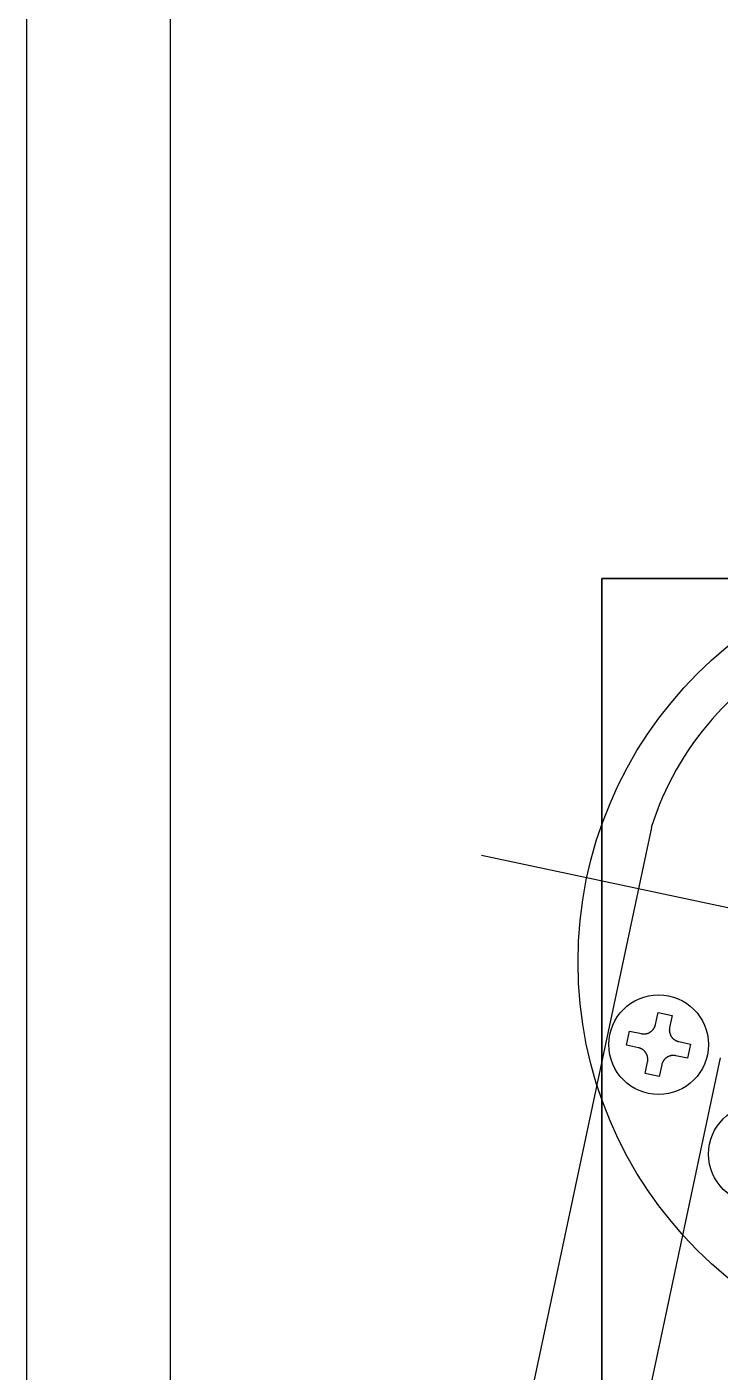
# Model space of a CAD drawing. Extents: x -668440 to 1010955, y -1678500 to 210463.
# Drawn here: x -485371 to -484647, y -999750 to -998348 of the extents above; entities that cross this region are included whole.
import ezdxf

# ---------------------------------------------------------------- set-up
doc = ezdxf.new("R2010")
doc.units = 0
doc.header["$MEASUREMENT"] = 0
doc.layers.get('0').update_dxf_attribs({"color": 3, "linetype": 'CONTINUOUS'})
for name, color, linetype in [('C400-N19-6M22_d', 7, 'CONTINUOUS'), ('COL_H-300x300x10x15x13', 7, 'CONTINUOUS'), ('cwr_d', 7, 'CONTINUOUS'), ('注記', 3, 'CONTINUOUS')]:
    doc.layers.add(name, color=color, linetype=linetype)

# ---------------------------------------------------------------- blocks, each defined once
blk = doc.blocks.new('tc02')
at = {"layer": '注記', "color": 4, "linetype": 'Continuous'}
for p, q in [((-18639.46, 32787.62), (-18639.46, 32677.62)), ((-18634.77, 32768.87), (-18633.27, 32768.87)), ((-18634.77, 32767.62), (-18634.77, 32768.87)), ((-18633.27, 32768.87), (-18633.27, 32767.62)), ((-18635.3, 32766.59), (-18635.28, 32766.61)), ((-18635.28, 32766.61), (-18635.25, 32766.63)), ((-18635.25, 32766.63), (-18635.23, 32766.65)), ((-18635.23, 32766.65), (-18635.21, 32766.67)), ((-18635.21, 32766.67), (-18635.18, 32766.69)), ((-18635.18, 32766.69), (-18635.16, 32766.71)), ((-18635.16, 32766.71), (-18635.14, 32766.73)), ((-18635.14, 32766.73), (-18635.12, 32766.75)), ((-18635.12, 32766.75), (-18635.1, 32766.78)), ((-18635.1, 32766.78), (-18635.08, 32766.8)), ((-18635.08, 32766.8), (-18635.06, 32766.82)), ((-18635.06, 32766.82), (-18635.04, 32766.85)), ((-18635.04, 32766.85), (-18635.02, 32766.87)), ((-18635.02, 32766.87), (-18635, 32766.9)), ((-18635, 32766.9), (-18634.98, 32766.92)), ((-18634.98, 32766.92), (-18634.97, 32766.95)), ((-18634.97, 32766.95), (-18634.95, 32766.97)), ((-18634.95, 32766.97), (-18634.93, 32767)), ((-18634.93, 32767), (-18634.92, 32767.03)), ((-18634.92, 32767.03), (-18634.91, 32767.05)), ((-18634.91, 32767.05), (-18634.89, 32767.08)), ((-18634.89, 32767.08), (-18634.88, 32767.11)), ((-18634.88, 32767.11), (-18634.87, 32767.14)), ((-18634.87, 32767.14), (-18634.86, 32767.17)), ((-18634.86, 32767.17), (-18634.84, 32767.2)), ((-18634.84, 32767.2), (-18634.83, 32767.22)), ((-18634.83, 32767.25), (-18634.82, 32767.28)), ((-18634.83, 32767.22), (-18634.83, 32767.25)), ((-18634.82, 32767.28), (-18634.81, 32767.31)), ((-18634.81, 32767.31), (-18634.8, 32767.34)), ((-18634.8, 32767.37), (-18634.79, 32767.4)), ((-18634.8, 32767.34), (-18634.8, 32767.37)), ((-18634.79, 32767.43), (-18634.78, 32767.46)), ((-18634.79, 32767.4), (-18634.79, 32767.43)), ((-18634.78, 32767.52), (-18634.77, 32767.56)), ((-18634.78, 32767.49), (-18634.78, 32767.52)), ((-18634.78, 32767.46), (-18634.78, 32767.49)), ((-18634.77, 32767.59), (-18634.77, 32767.62)), ((-18634.77, 32767.56), (-18634.77, 32767.59)), ((-18633.27, 32767.62), (-18633.27, 32767.59)), ((-18633.27, 32767.59), (-18633.27, 32767.56)), ((-18633.27, 32767.56), (-18633.27, 32767.52)), ((-18633.27, 32767.52), (-18633.27, 32767.49)), ((-18633.27, 32767.49), (-18633.26, 32767.46)), ((-18633.26, 32767.46), (-18633.26, 32767.43)), ((-18633.26, 32767.43), (-18633.25, 32767.4)), ((-18633.25, 32767.4), (-18633.25, 32767.37)), ((-18633.25, 32767.37), (-18633.24, 32767.34)), ((-18633.24, 32767.34), (-18633.23, 32767.31)), ((-18633.23, 32767.31), (-18633.23, 32767.28)), ((-18633.23, 32767.28), (-18633.22, 32767.25)), ((-18633.22, 32767.25), (-18633.21, 32767.22)), ((-18633.21, 32767.22), (-18633.2, 32767.2)), ((-18633.2, 32767.2), (-18633.19, 32767.17)), ((-18633.19, 32767.17), (-18633.18, 32767.14)), ((-18633.18, 32767.14), (-18633.16, 32767.11)), ((-18633.16, 32767.11), (-18633.15, 32767.08)), ((-18633.15, 32767.08), (-18633.14, 32767.05)), ((-18633.14, 32767.05), (-18633.12, 32767.03)), ((-18633.12, 32767.03), (-18633.11, 32767)), ((-18633.11, 32767), (-18633.09, 32766.97)), ((-18633.09, 32766.97), (-18633.08, 32766.95)), ((-18633.08, 32766.95), (-18633.06, 32766.92)), ((-18633.06, 32766.92), (-18633.04, 32766.9)), ((-18633.04, 32766.9), (-18633.03, 32766.87)), ((-18633.03, 32766.87), (-18633.01, 32766.85)), ((-18633.01, 32766.85), (-18632.99, 32766.82)), ((-18632.99, 32766.82), (-18632.97, 32766.8)), ((-18632.97, 32766.8), (-18632.95, 32766.78)), ((-18632.95, 32766.78), (-18632.93, 32766.75)), ((-18632.93, 32766.75), (-18632.91, 32766.73)), ((-18632.91, 32766.73), (-18632.88, 32766.71)), ((-18632.88, 32766.71), (-18632.86, 32766.69)), ((-18632.86, 32766.69), (-18632.84, 32766.67)), ((-18632.84, 32766.67), (-18632.81, 32766.65)), ((-18632.81, 32766.65), (-18632.79, 32766.63)), ((-18632.79, 32766.63), (-18632.77, 32766.61)), ((-18632.77, 32766.61), (-18632.74, 32766.59)), ((-18637.27, 32764.87), (-18637.27, 32766.37)), ((-18637.27, 32766.37), (-18636.02, 32766.37)), ((-18636.02, 32766.37), (-18635.99, 32766.37)), ((-18635.99, 32766.37), (-18635.96, 32766.37)), ((-18635.96, 32766.37), (-18635.93, 32766.37)), ((-18635.93, 32766.37), (-18635.9, 32766.37)), ((-18635.9, 32766.37), (-18635.87, 32766.38)), ((-18635.87, 32766.38), (-18635.84, 32766.38)), ((-18635.84, 32766.38), (-18635.81, 32766.39)), ((-18635.81, 32766.39), (-18635.78, 32766.39)), ((-18635.78, 32766.39), (-18635.75, 32766.4)), ((-18635.75, 32766.4), (-18635.72, 32766.4)), ((-18635.72, 32766.4), (-18635.69, 32766.41)), ((-18635.69, 32766.41), (-18635.66, 32766.42)), ((-18635.66, 32766.42), (-18635.63, 32766.43)), ((-18635.63, 32766.43), (-18635.6, 32766.44)), ((-18635.6, 32766.44), (-18635.57, 32766.45)), ((-18635.57, 32766.45), (-18635.54, 32766.46)), ((-18635.54, 32766.46), (-18635.52, 32766.47)), ((-18635.52, 32766.47), (-18635.49, 32766.49)), ((-18635.49, 32766.49), (-18635.46, 32766.5)), ((-18635.46, 32766.5), (-18635.43, 32766.51)), ((-18635.43, 32766.51), (-18635.41, 32766.53)), ((-18635.41, 32766.53), (-18635.38, 32766.54)), ((-18635.38, 32766.54), (-18635.35, 32766.56)), ((-18635.35, 32766.56), (-18635.33, 32766.58)), ((-18635.33, 32766.58), (-18635.3, 32766.59)), ((-18632.74, 32766.59), (-18632.72, 32766.58)), ((-18632.72, 32766.58), (-18632.69, 32766.56)), ((-18632.69, 32766.56), (-18632.66, 32766.54)), ((-18632.66, 32766.54), (-18632.64, 32766.53)), ((-18632.64, 32766.53), (-18632.61, 32766.51)), ((-18632.61, 32766.51), (-18632.58, 32766.5)), ((-18632.58, 32766.5), (-18632.56, 32766.49)), ((-18632.56, 32766.49), (-18632.53, 32766.47)), ((-18632.53, 32766.47), (-18632.5, 32766.46)), ((-18632.5, 32766.46), (-18632.47, 32766.45)), ((-18632.47, 32766.45), (-18632.44, 32766.44)), ((-18632.44, 32766.44), (-18632.41, 32766.43)), ((-18632.41, 32766.43), (-18632.38, 32766.42)), ((-18632.38, 32766.42), (-18632.36, 32766.41)), ((-18632.36, 32766.41), (-18632.33, 32766.4)), ((-18632.33, 32766.4), (-18632.3, 32766.4)), ((-18632.3, 32766.4), (-18632.27, 32766.39)), ((-18632.27, 32766.39), (-18632.24, 32766.39)), ((-18632.24, 32766.39), (-18632.21, 32766.38)), ((-18632.21, 32766.38), (-18632.17, 32766.38)), ((-18632.17, 32766.38), (-18632.14, 32766.37)), ((-18632.14, 32766.37), (-18632.11, 32766.37)), ((-18632.11, 32766.37), (-18632.08, 32766.37)), ((-18632.08, 32766.37), (-18632.05, 32766.37)), ((-18632.05, 32766.37), (-18632.02, 32766.37)), ((-18632.02, 32766.37), (-18630.77, 32766.37)), ((-18630.77, 32766.37), (-18630.77, 32764.87)), ((-18627.46, 32765.62), (-18627.46, 32675.62)), ((-18636.02, 32764.87), (-18637.27, 32764.87)), ((-18635.99, 32764.87), (-18636.02, 32764.87)), ((-18635.96, 32764.87), (-18635.99, 32764.87)), ((-18635.93, 32764.86), (-18635.96, 32764.87)), ((-18635.9, 32764.86), (-18635.93, 32764.86)), ((-18635.87, 32764.86), (-18635.9, 32764.86)), ((-18635.84, 32764.85), (-18635.87, 32764.86)), ((-18635.81, 32764.85), (-18635.84, 32764.85)), ((-18635.78, 32764.84), (-18635.81, 32764.85)), ((-18635.75, 32764.84), (-18635.78, 32764.84)), ((-18635.72, 32764.83), (-18635.75, 32764.84)), ((-18635.69, 32764.82), (-18635.72, 32764.83)), ((-18635.66, 32764.81), (-18635.69, 32764.82)), ((-18635.63, 32764.8), (-18635.66, 32764.81)), ((-18635.6, 32764.79), (-18635.63, 32764.8)), ((-18635.57, 32764.78), (-18635.6, 32764.79)), ((-18635.54, 32764.77), (-18635.57, 32764.78)), ((-18635.52, 32764.76), (-18635.54, 32764.77)), ((-18635.49, 32764.75), (-18635.52, 32764.76)), ((-18635.46, 32764.73), (-18635.49, 32764.75)), ((-18635.43, 32764.72), (-18635.46, 32764.73)), ((-18635.41, 32764.7), (-18635.43, 32764.72)), ((-18635.38, 32764.69), (-18635.41, 32764.7)), ((-18635.35, 32764.67), (-18635.38, 32764.69)), ((-18635.33, 32764.66), (-18635.35, 32764.67)), ((-18635.3, 32764.64), (-18635.33, 32764.66)), ((-18635.28, 32764.62), (-18635.3, 32764.64)), ((-18635.25, 32764.6), (-18635.28, 32764.62)), ((-18635.23, 32764.58), (-18635.25, 32764.6)), ((-18635.21, 32764.56), (-18635.23, 32764.58)), ((-18635.18, 32764.54), (-18635.21, 32764.56)), ((-18635.16, 32764.52), (-18635.18, 32764.54)), ((-18635.14, 32764.5), (-18635.16, 32764.52)), ((-18635.12, 32764.48), (-18635.14, 32764.5)), ((-18635.1, 32764.46), (-18635.12, 32764.48)), ((-18635.08, 32764.43), (-18635.1, 32764.46)), ((-18635.06, 32764.41), (-18635.08, 32764.43)), ((-18635.04, 32764.39), (-18635.06, 32764.41)), ((-18635.02, 32764.36), (-18635.04, 32764.39)), ((-18635, 32764.34), (-18635.02, 32764.36)), ((-18634.98, 32764.31), (-18635, 32764.34)), ((-18634.97, 32764.29), (-18634.98, 32764.31)), ((-18634.95, 32764.26), (-18634.97, 32764.29)), ((-18634.93, 32764.23), (-18634.95, 32764.26)), ((-18634.92, 32764.21), (-18634.93, 32764.23)), ((-18634.91, 32764.18), (-18634.92, 32764.21)), ((-18634.89, 32764.15), (-18634.91, 32764.18)), ((-18634.88, 32764.12), (-18634.89, 32764.15)), ((-18634.87, 32764.09), (-18634.88, 32764.12)), ((-18634.86, 32764.07), (-18634.87, 32764.09)), ((-18634.84, 32764.04), (-18634.86, 32764.07)), ((-18634.83, 32764.01), (-18634.84, 32764.04)), ((-18634.83, 32763.98), (-18634.83, 32764.01)), ((-18634.82, 32763.95), (-18634.83, 32763.98)), ((-18634.81, 32763.92), (-18634.82, 32763.95)), ((-18634.8, 32763.89), (-18634.81, 32763.92)), ((-18634.8, 32763.86), (-18634.8, 32763.89)), ((-18634.79, 32763.83), (-18634.8, 32763.86)), ((-18634.79, 32763.8), (-18634.79, 32763.83)), ((-18633.25, 32763.83), (-18633.26, 32763.8)), ((-18633.24, 32763.89), (-18633.25, 32763.86)), ((-18633.25, 32763.86), (-18633.25, 32763.83)), ((-18633.23, 32763.92), (-18633.24, 32763.89)), ((-18633.22, 32763.98), (-18633.23, 32763.95)), ((-18633.23, 32763.95), (-18633.23, 32763.92)), ((-18633.21, 32764.01), (-18633.22, 32763.98)), ((-18633.2, 32764.04), (-18633.21, 32764.01)), ((-18633.19, 32764.07), (-18633.2, 32764.04)), ((-18633.18, 32764.09), (-18633.19, 32764.07)), ((-18633.16, 32764.12), (-18633.18, 32764.09)), ((-18633.15, 32764.15), (-18633.16, 32764.12)), ((-18633.14, 32764.18), (-18633.15, 32764.15)), ((-18633.12, 32764.21), (-18633.14, 32764.18)), ((-18633.11, 32764.23), (-18633.12, 32764.21)), ((-18633.09, 32764.26), (-18633.11, 32764.23)), ((-18633.08, 32764.29), (-18633.09, 32764.26)), ((-18633.06, 32764.31), (-18633.08, 32764.29)), ((-18633.04, 32764.34), (-18633.06, 32764.31)), ((-18633.03, 32764.36), (-18633.04, 32764.34)), ((-18633.01, 32764.39), (-18633.03, 32764.36)), ((-18632.99, 32764.41), (-18633.01, 32764.39)), ((-18632.97, 32764.43), (-18632.99, 32764.41)), ((-18632.95, 32764.46), (-18632.97, 32764.43)), ((-18632.93, 32764.48), (-18632.95, 32764.46)), ((-18632.91, 32764.5), (-18632.93, 32764.48)), ((-18632.88, 32764.52), (-18632.91, 32764.5)), ((-18632.86, 32764.54), (-18632.88, 32764.52)), ((-18632.84, 32764.56), (-18632.86, 32764.54)), ((-18632.81, 32764.58), (-18632.84, 32764.56)), ((-18632.79, 32764.6), (-18632.81, 32764.58)), ((-18632.77, 32764.62), (-18632.79, 32764.6)), ((-18632.74, 32764.64), (-18632.77, 32764.62)), ((-18632.72, 32764.66), (-18632.74, 32764.64)), ((-18632.69, 32764.67), (-18632.72, 32764.66)), ((-18632.66, 32764.69), (-18632.69, 32764.67)), ((-18632.64, 32764.7), (-18632.66, 32764.69)), ((-18632.61, 32764.72), (-18632.64, 32764.7)), ((-18632.58, 32764.73), (-18632.61, 32764.72)), ((-18632.56, 32764.75), (-18632.58, 32764.73)), ((-18632.53, 32764.76), (-18632.56, 32764.75)), ((-18632.5, 32764.77), (-18632.53, 32764.76)), ((-18632.47, 32764.78), (-18632.5, 32764.77)), ((-18632.44, 32764.79), (-18632.47, 32764.78)), ((-18632.41, 32764.8), (-18632.44, 32764.79)), ((-18632.38, 32764.81), (-18632.41, 32764.8)), ((-18632.36, 32764.82), (-18632.38, 32764.81)), ((-18632.33, 32764.83), (-18632.36, 32764.82)), ((-18632.3, 32764.84), (-18632.33, 32764.83)), ((-18632.27, 32764.84), (-18632.3, 32764.84)), ((-18632.24, 32764.85), (-18632.27, 32764.84)), ((-18632.21, 32764.85), (-18632.24, 32764.85)), ((-18632.17, 32764.86), (-18632.21, 32764.85)), ((-18632.14, 32764.86), (-18632.17, 32764.86)), ((-18632.11, 32764.86), (-18632.14, 32764.86)), ((-18632.08, 32764.87), (-18632.11, 32764.86)), ((-18632.05, 32764.87), (-18632.08, 32764.87)), ((-18632.02, 32764.87), (-18632.05, 32764.87)), ((-18630.77, 32764.87), (-18632.02, 32764.87)), ((-18634.78, 32763.77), (-18634.79, 32763.8)), ((-18634.78, 32763.74), (-18634.78, 32763.77)), ((-18634.78, 32763.71), (-18634.78, 32763.74)), ((-18634.77, 32763.68), (-18634.78, 32763.71)), ((-18634.77, 32763.65), (-18634.77, 32763.68)), ((-18634.77, 32763.62), (-18634.77, 32763.65)), ((-18634.77, 32762.37), (-18634.77, 32763.62)), ((-18633.26, 32763.77), (-18633.27, 32763.74)), ((-18633.27, 32763.74), (-18633.27, 32763.71)), ((-18633.27, 32763.71), (-18633.27, 32763.68)), ((-18633.27, 32763.68), (-18633.27, 32763.65)), ((-18633.27, 32763.65), (-18633.27, 32763.62)), ((-18633.27, 32763.62), (-18633.27, 32762.37)), ((-18633.26, 32763.8), (-18633.26, 32763.77)), ((-18633.27, 32762.37), (-18634.77, 32762.37))]:
    blk.add_line(p, q, dxfattribs=at)
at = {"layer": '注記', "color": 4}
blk.add_line((-18656.19, 32781.12), (-18548.73, 32781.12), dxfattribs=at)
blk.add_circle((-18602.46, 32781.12), 42.5, dxfattribs=at)
at = {"layer": '注記', "color": 4, "linetype": 'Continuous'}
for centre in [(-18634.02, 32765.62), (-18621.46, 32756.62)]:
    blk.add_circle(centre, 5.2, dxfattribs=at)
blk.add_arc((-18608.09, 32784.6), 31.52, 79.7178, 174.5159, dxfattribs=at)
blk = doc.blocks.new('剛接合部C1Y')
at = {"layer": 'C400-N19-6M22_d'}
for p, q in [((-215546.92413, -404657, 40), (-215546.92413, -404517, 40)), ((-215546.92413, -404517, 40), (-215346.92413, -404517, 40))]:
    blk.add_line(p, q, dxfattribs=at)
at = {"layer": 'COL_H-300x300x10x15x13'}
for p, q in [((-215606.92413, -405130, 40), (-215606.92413, -403932, 40)), ((-215591.92413, -405130, 40), (-215591.92413, -403932, 40))]:
    blk.add_line(p, q, dxfattribs=at)
at = {"layer": 'cwr_d'}
for p, q in [((-215346.92413, -404517, 40), (-215546.92413, -404517, 40)), ((-215546.92413, -404517, 40), (-215546.92413, -404657, 40))]:
    blk.add_line(p, q, dxfattribs=at)
at = {"rotation": 348.0238675557966}
blk.add_blockref('tc02', (-204111.58222, -440484.6958, 540), dxfattribs=at)

msp = doc.modelspace()

# ---------------------------------------------------------------- block references
at = {"xscale": 10, "yscale": 10, "zscale": 10}
msp.add_blockref('剛接合部C1Y', (1670698.6842, 3046247.35843, 5600), dxfattribs=at)

doc.saveas('drawing.dxf')
